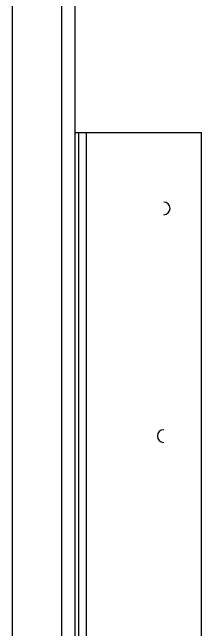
# Model space of a CAD drawing. Header units: millimetres. Extents: x -876 to 1110, y -521 to 521.
# Drawn here: x 135.7 to 210.5, y 103.5 to 347.5 of the extents above; entities that cross this region are included whole.
import ezdxf

# ---------------------------------------------------------------- set-up
doc = ezdxf.new("R2010")
doc.units = ezdxf.units.MM

msp = doc.modelspace()

# ---------------------------------------------------------------- linework, layer by layer
at = {"color": 7, "linetype": 'Continuous', "lineweight": 25}
for p, q in [((135.68, -485), (135.68, 485)), ((155.28, -485), (155.28, 485)), ((160.48, -485), (160.48, 485)), ((160.48, 300), (210.48, 300)), ((161.98, -300), (161.98, 300)), ((164.98, -300), (164.98, 300)), ((210.48, -300), (210.48, 300))]:
    msp.add_line(p, q, dxfattribs=at)
for centre, start, end in [((195.48, 270), 270, 90), ((195.48, 180), 90, 270)]:
    msp.add_arc(centre, 2.5, start, end, dxfattribs=at)

doc.saveas('drawing.dxf')
